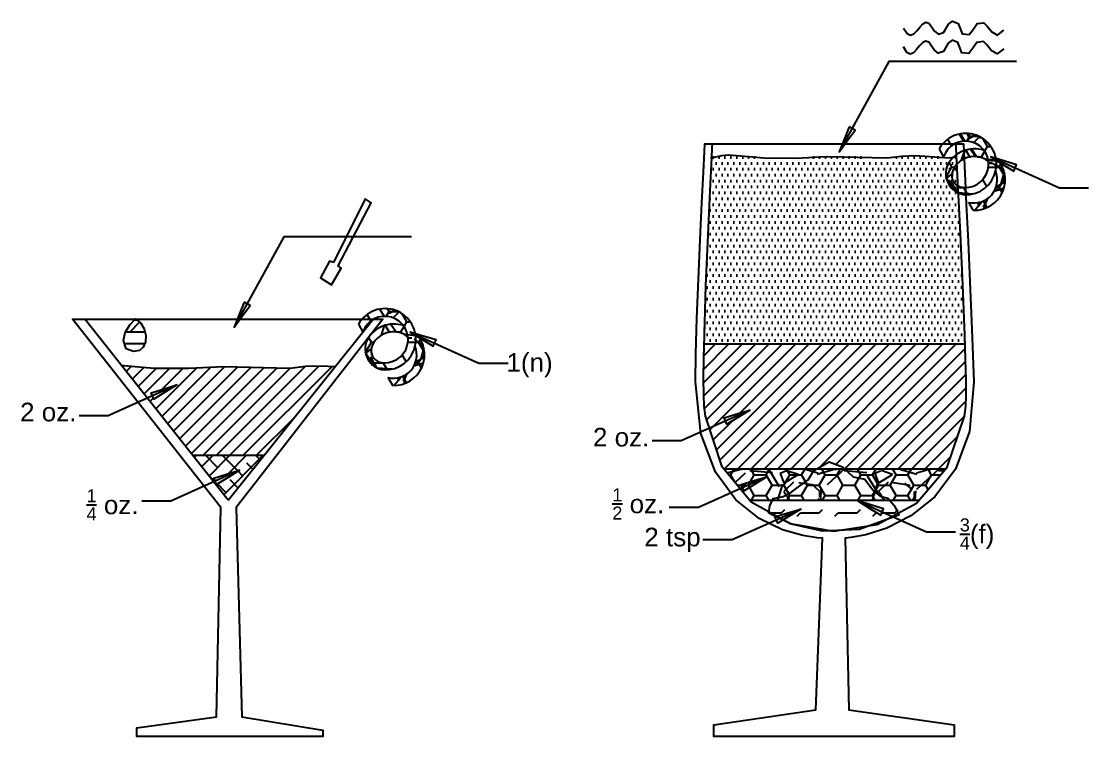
# Model space of a CAD drawing. Header units: metres. Extents: x -2.9 to 16.5, y 0 to 11.5.
# Drawn here: x 6.747 to 9.613, y 7.629 to 9.55 of the extents above; entities that cross this region are included whole.
import ezdxf

# ---------------------------------------------------------------- set-up
doc = ezdxf.new("R2010")
doc.units = ezdxf.units.M
for name, color, linetype in [('angostura', 23, 'Continuous'), ('benedictine', 34, 'Continuous'), ('bourbon - whiskey', 35, 'Continuous'), ('egg white', 244, 'Continuous'), ('lemon juice', 51, 'Continuous')]:
    doc.layers.add(name, color=color, linetype=linetype)
doc.layers.add('soda', color=4, linetype='Continuous', lineweight=40)
doc.styles.get("Standard").update_dxf_attribs({"font": 'arial.ttf'})

# ---------------------------------------------------------------- blocks, each defined once
blk = doc.blocks.new('A$C3C0D392B')
blk.add_lwpolyline([(0, 0), (-0.18425, -0.0829), (-0.26258, -0.0829)])
blk.add_lwpolyline([(-0.06532, -0.02941), (-0.06912, -0.02084), (-0.03455, -0.01042), (0, 0), (-0.0307, -0.01893), (-0.06147, -0.03788), (-0.06532, -0.02941)], close=True)
blk = doc.blocks.new('A$C7EF233EF')
for points in [[(0.26617, 0.17318), (0.25609, 0.17746), (0.23156, 0.13265), (0.26064, 0.11371), (0.28679, 0.15847), (0.27865, 0.16498), (0.368, 0.33414), (0.35152, 0.34446), (0.26617, 0.17318)], [(0.02632, 0.06722), (0.01313, 0.03364), (0, 0), (0.02132, 0.02912), (0.0426, 0.05826), (0.03446, 0.06276), (0.02632, 0.06722)], [(0.02632, 0.06722), (0.01313, 0.03364), (0, 0), (0.02132, 0.02912), (0.0426, 0.05826), (0.03446, 0.06276), (0.02632, 0.06722)]]:
    blk.add_lwpolyline(points, close=True)
blk.add_lwpolyline([(0.47635, 0.24257), (0.13309, 0.24257), (0, 0)])
blk = doc.blocks.new('A$C58052D40')
for points in [[(0.18923, 0.79742), (0.199, 0.78245), (0.20806, 0.77823), (0.21658, 0.78174), (0.22477, 0.78999), (0.23274, 0.80003), (0.24072, 0.80877), (0.24886, 0.81332), (0.25737, 0.81061), (0.26345, 0.80209), (0.27202, 0.78918), (0.28315, 0.78077), (0.29693, 0.78549), (0.30251, 0.79499), (0.31, 0.80774), (0.32069, 0.81538), (0.33577, 0.80963), (0.34093, 0.79607), (0.34662, 0.78159), (0.36518, 0.77985), (0.37613, 0.79385), (0.38688, 0.80931), (0.40488, 0.81175), (0.41368, 0.80263), (0.42622, 0.78685), (0.44156, 0.77854), (0.45887, 0.792)], [(0.45838, 0.74121), (0.44108, 0.72782), (0.42572, 0.73606), (0.41313, 0.75191), (0.40434, 0.76102), (0.38633, 0.75857), (0.37565, 0.74311), (0.36469, 0.72911), (0.34613, 0.7308), (0.34038, 0.74528), (0.33523, 0.75891), (0.32015, 0.76466), (0.30945, 0.757), (0.30197, 0.74425), (0.29644, 0.73477), (0.28266, 0.73004), (0.27154, 0.73845), (0.26291, 0.75131), (0.25683, 0.75982), (0.24831, 0.76254), (0.24023, 0.75803), (0.23226, 0.74925), (0.22423, 0.73927), (0.21609, 0.73102), (0.20751, 0.72749), (0.19845, 0.73173), (0.18874, 0.7467)], [(0.493, 0.70731), (0.14973, 0.70731), (0.0167, 0.46474)]]:
    blk.add_lwpolyline(points)
blk.add_lwpolyline([(0.04297, 0.53202), (0.02983, 0.49838), (0.0167, 0.46474), (0.03797, 0.49393), (0.0593, 0.52306), (0.05116, 0.52757), (0.04297, 0.53202)], close=True)
blk = doc.blocks.new('A$C35490600')
blk.add_lwpolyline([(-0.21517, 0.52774), (-0.21186, 0.54754), (-0.20361, 0.56714), (-0.17665, 0.57244), (-0.15354, 0.58524), (-0.13195, 0.60154), (-0.10927, 0.61704), (-0.09381, 0.64244), (-0.05322, 0.66604), (-0.01703, 0.65224), (0.01139, 0.62524), (0.04314, 0.61904), (0.05523, 0.60214), (0.0683, 0.58604), (0.08421, 0.57394), (0.10482, 0.56854), (0.12272, 0.54714), (0.13417, 0.52244), (0.02735, 0.48404), (-0.07075, 0.47984), (-0.1537, 0.49834), (-0.21517, 0.52774)])

msp = doc.modelspace()

# ---------------------------------------------------------------- hatches: boundary and pattern name
at = {"layer": 'angostura'}
h = msp.add_hatch(dxfattribs=at)
h.set_pattern_fill('DOLMIT', color=256, scale=0.005, style=0)
h.set_pattern_definition([(0, (-1.628907, 2.334325), (0, 0.03175), []), (45, (-1.62891, 2.334325), (-0.06349996, 0.06349996), [0.0449013, -0.0898025])])
h.paths.add_polyline_path([(7.0766, 8.724), (7.0674, 8.7395), (7.0583, 8.7468), (7.0495, 8.7468), (7.0379, 8.7344), (7.0258, 8.7144), (7.0213, 8.6925), (7.0287, 8.6702), (7.0485, 8.6631), (7.0638, 8.6655), (7.0742, 8.6751), (7.0799, 8.6895), (7.0808, 8.7065)])
h.paths.add_polyline_path([(7.0533, 8.7508), (7.0495, 8.7468), (7.0583, 8.7468)])
at = {"layer": 'benedictine'}
h = msp.add_hatch(dxfattribs=at)
h.set_pattern_fill('ANSI38', color=256, scale=0.01, style=0)
h.paths.add_polyline_path([(7.2634, 8.3128), (7.2673, 8.3146), (7.2635, 8.3232), (7.2981, 8.3336), (7.3327, 8.344), (7.302, 8.3251), (7.2712, 8.3061), (7.2673, 8.3146), (7.2634, 8.3128), (7.3021, 8.264), (7.3977, 8.3834), (7.2075, 8.3834)])
at = {"layer": 'bourbon - whiskey'}
h = msp.add_hatch(dxfattribs=at)
h.set_pattern_fill('ANSI31', color=256, scale=0.008, style=0)
h.paths.add_polyline_path([(9.2797, 8.4893), (9.2832, 8.5163), (9.2843, 8.5431), (9.2842, 8.5859), (9.283, 8.6416), (9.2816, 8.6833), (8.5798, 8.6833), (8.579, 8.6449), (8.5783, 8.5906), (8.5786, 8.5468), (8.58, 8.516), (8.5831, 8.4893), (8.5938, 8.4565), (8.638, 8.4764), (8.6342, 8.485), (8.6688, 8.4954), (8.7033, 8.5058), (8.6726, 8.4869), (8.6419, 8.4679), (8.638, 8.4764), (8.5938, 8.4565), (8.627, 8.3558), (8.6336, 8.3479), (8.8832, 8.3479), (8.9162, 8.367), (8.9523, 8.3532), (8.958, 8.3479), (9.2294, 8.3479), (9.2332, 8.3523)])
h = msp.add_hatch(dxfattribs=at)
h.set_pattern_fill('ANSI31', color=256, scale=0.008, style=0)
h.paths.add_polyline_path([(7.1971, 8.6186), (7.1035, 8.6187), (7.0223, 8.6253), (7.0154, 8.6261), (7.0854, 8.5377), (7.0993, 8.5439), (7.0955, 8.5525), (7.1301, 8.5629), (7.1646, 8.5733), (7.1339, 8.5544), (7.1032, 8.5355), (7.0993, 8.5439), (7.0854, 8.5377), (7.2075, 8.3834), (7.3977, 8.3834), (7.5894, 8.6228), (7.5522, 8.625), (7.5103, 8.6234), (7.4681, 8.6187), (7.29, 8.6226)])
at = {"layer": 'egg white'}
h = msp.add_hatch(dxfattribs=at)
h.set_pattern_fill('FLEX', color=256, scale=0.008, style=0)
h.paths.add_polyline_path([(8.764, 8.264), (8.7575, 8.2485), (8.7549, 8.2327), (8.806, 8.2039), (8.8132, 8.2005), (8.9196, 8.1817), (8.946, 8.1829), (9.0242, 8.1949), (9.0698, 8.2113), (9.0859, 8.22), (9.0588, 8.2322), (9.0549, 8.2238), (9.0242, 8.2427), (8.9935, 8.2616), (9.028, 8.2512), (9.0626, 8.2408), (9.0588, 8.2322), (9.0859, 8.22), (9.1013, 8.2284), (9.0921, 8.2481), (9.0788, 8.264)])
h.paths.add_polyline_path([(9.0921, 8.2481), (9.1013, 8.2284), (9.1512, 8.2554), (9.1585, 8.264), (9.0788, 8.264)])
h.paths.add_polyline_path([(8.7035, 8.264), (8.7073, 8.2595), (8.7549, 8.2327), (8.7575, 8.2485), (8.764, 8.264)])
at = {"layer": 'lemon juice'}
h = msp.add_hatch(dxfattribs=at)
h.set_pattern_fill('HONEY', color=256, scale=0.01, style=0)
h.set_pattern_definition([(0, (4.817229, -1.86731), (0.047625, 0.0274963), [0.03175, -0.0635]), (120, (4.817229, -1.86731), (-0.047624994, 0.02749631), [0.03175, -0.0635]), (60, (4.817229, -1.86731), (6e-09, 0.05499261), [-0.0635, 0.03175])])
h.paths.add_polyline_path([(9.2217, 9.2211), (9.2511, 9.2211), (9.2534, 9.2211, -1.440995), (9.2686, 9.1054, -0.408592), (9.2468, 9.1444, -0.51898), (9.3444, 9.1734, 0.131666), (9.3325, 9.2033, 0.30241), (9.2445, 9.179), (9.2392, 9.1722, 0.024062), (9.235, 9.1655, 0.512754), (9.2804, 9.0843, 1.582324)])
h.paths.add_polyline_path([(9.249, 9.2186), (9.2511, 9.2211), (9.2217, 9.2211, 0.052304), (9.2118, 9.2071), (9.2233, 9.1865), (9.224, 9.1874, -0.164857)])
h.paths.add_polyline_path([(9.364, 9.1843, -0.113106), (9.3637, 9.1475, -0.604766), (9.2918, 9.0639), (9.3036, 9.0428, 0.688562)])
h = msp.add_hatch(dxfattribs=at)
h.set_pattern_fill('GRAVEL', color=256, scale=0.01, style=0)
h.set_pattern_definition([(228.0128, (5.000109, -1.61331), (-2.032001727, -2.28600281), [0.034172, -3.38305]), (184.9697, (4.977249, -1.63871), (3.048004931, 0.253998208), [0.0586405, -5.8054]), (132.5104, (4.918829, -1.64379), (2.539998152, -2.79400273), [0.041348, -4.09347]), (267.2737, (4.819769, -1.70729), (0.253998897, 5.079998365), [0.0534005, -5.28664]), (292.8337, (4.817229, -1.76063), (-1.270003606, 3.048001733), [0.0523634, -5.18398]), (357.2737, (4.837549, -1.80889), (-5.079998365, 0.253998897), [0.0534005, -5.28664]), (37.6942, (4.8908885, -1.81143), (-3.302002086, -2.539997736), [0.0706194, -6.99131]), (72.2553, (4.9467685, -1.76825), (1.7780035565, 5.5880016206), [0.066672, -6.60053]), (121.4296, (4.967089, -1.70475), (-2.032000524, 3.301996116), [0.0535813, -5.30455]), (175.2364, (4.939149, -1.65903), (2.793997805, -0.253997616), [0.0611713, -2.99739]), (222.3974, (4.8781885, -1.65395), (-3.048000092, -2.793996365), [0.0791078, -7.83168]), (138.8141, (5.071229, -1.70983), (-1.777998867, 1.523997656), [0.0270005, -2.67306]), (171.4692, (5.050909, -1.69205), (3.30199496, -0.50800128), [0.0513682, -5.08546]), (225, (5.0001, -1.68443), (-1e-16, -0.2539998), [0.035921, -0.323289]), (203.1986, (4.98233, -1.65395), (1.27000428, 0.50800223), [0.019344, -1.91506]), (291.8014, (4.96455, -1.66157), (-0.25400018, 0.7620005), [0.0273566, -1.34048]), (30.9638, (4.97471, -1.68697), (0.7619992, 0.5080004), [0.044432, -1.43663]), (161.5651, (5.01281, -1.66411), (0.50800023, -0.2539996), [0.0321287, -0.77109]), (16.3895, (4.817229, -1.66157), (2.540001401, 0.761998415), [0.0450088, -4.45588]), (70.3462, (4.860409, -1.64887), (-1.01599717, -2.79399605), [0.03776, -3.73822]), (293.1986, (5.01281, -1.61331), (-0.50800223, 1.27000428), [0.038688, -1.89572]), (343.6105, (5.028049, -1.64887), (-2.540001401, 0.761998415), [0.0450088, -4.45588]), (339.444, (4.81723, -1.81905), (-1.27000158, 0.50799938), [0.0434035, -2.12677]), (294.7751, (4.857869, -1.83429), (-1.26999704, 2.793998703), [0.036367, -3.60036]), (66.8014, (5.01535, -1.86731), (0.50800223, 1.27000428), [0.038688, -1.89572]), (17.354, (5.030589, -1.83175), (-3.302000178, -1.015998468), [0.0425783, -4.21524]), (69.444, (4.89089, -1.86731), (-0.50799938, -1.27000158), [0.021702, -2.14848]), (101.3099, (5.00011, -1.86731), (-0.25399875, 1.01599675), [0.0129515, -1.2822]), (165.9638, (4.99757, -1.85461), (0.76200054, -0.25399956), [0.0523634, -0.994905]), (186.009, (4.946769, -1.84191), (2.539996254, 0.253999407), [0.0485267, -4.80414]), (303.6901, (4.97471, -1.70983), (-0.2540001, 0.5079995), [0.0366324, -0.879178]), (353.1572, (4.995029, -1.74031), (4.318001786, -0.508002275), [0.0639557, -6.3316]), (60.9454, (5.058529, -1.74793), (-1.015997637, -1.77799576), [0.026151, -2.58894]), (90, (5.07123, -1.72507), (-0.254, 0.254), [0.01524, -0.23876]), (120.2564, (4.941689, -1.83429), (1.015997847, -1.777999103), [0.0352867, -3.49339]), (48.0128, (4.923909, -1.80381), (2.032001727, 2.28600281), [0.0683443, -3.34888]), (0, (4.96963, -1.753), (0.254, 0.254), [0.06604, -0.18796]), (325.3048, (5.035669, -1.75301), (-2.5399956, 1.77800017), [0.040161, -3.97593]), (254.0546, (5.06869, -1.77587), (-0.25400065, -1.01600242), [0.036983, -1.81217]), (207.646, (5.058529, -1.81143), (-4.825998305, -2.540001597), [0.0602145, -5.96125]), (175.4261, (5.005189, -1.83937), (-3.3020007605, 0.253998771), [0.063703, -6.30658]), (175.4261, (5.005189, -1.83937), (-3.3020007605, 0.253998771), [0.063703, -6.30658])])
h.paths.add_polyline_path([(9.2217, 9.2211), (9.2511, 9.2211), (9.2534, 9.2211, -1.440995), (9.2686, 9.1054, -0.408592), (9.2468, 9.1444, -0.51898), (9.3444, 9.1734, 0.131666), (9.3325, 9.2033, 0.30241), (9.2445, 9.179), (9.2392, 9.1722, 0.024062), (9.235, 9.1655, 0.512754), (9.2804, 9.0843, 1.582324)])
h.paths.add_polyline_path([(9.249, 9.2186), (9.2511, 9.2211), (9.2217, 9.2211, 0.052304), (9.2118, 9.2071), (9.2233, 9.1865), (9.224, 9.1874, -0.164857)])
h.paths.add_polyline_path([(9.364, 9.1843, -0.113106), (9.3637, 9.1475, -0.604766), (9.2918, 9.0639), (9.3036, 9.0428, 0.688562)])
h = msp.add_hatch(dxfattribs=at)
h.set_pattern_fill('GRAVEL', color=256, scale=0.01, style=0)
h.set_pattern_definition([(228.0128, (3.440695, -2.084), (-2.032001727, -2.28600281), [0.034172, -3.38305]), (184.9697, (3.417835, -2.1094), (3.048004931, 0.253998208), [0.0586405, -5.8054]), (132.5104, (3.359415, -2.11448), (2.539998152, -2.79400273), [0.041348, -4.09347]), (267.2737, (3.260355, -2.17798), (0.253998897, 5.079998365), [0.0534005, -5.28664]), (292.8337, (3.257815, -2.23132), (-1.270003606, 3.048001733), [0.0523634, -5.18398]), (357.2737, (3.278135, -2.27958), (-5.079998365, 0.253998897), [0.0534005, -5.28664]), (37.6942, (3.331475, -2.28212), (-3.302002086, -2.539997736), [0.0706194, -6.99131]), (72.2553, (3.387355, -2.23894), (1.7780035565, 5.5880016206), [0.066672, -6.60053]), (121.4296, (3.407675, -2.17544), (-2.032000524, 3.301996116), [0.0535813, -5.30455]), (175.2364, (3.379735, -2.12972), (2.793997805, -0.253997616), [0.0611713, -2.99739]), (222.3974, (3.3187746, -2.12464), (-3.048000092, -2.793996365), [0.0791078, -7.83168]), (138.8141, (3.511815, -2.18052), (-1.777998867, 1.523997656), [0.0270005, -2.67306]), (171.4692, (3.491495, -2.16274), (3.30199496, -0.50800128), [0.0513682, -5.08546]), (225, (3.4407, -2.15512), (-1e-16, -0.2539998), [0.035921, -0.323289]), (203.1986, (3.422915, -2.12464), (1.27000428, 0.50800223), [0.019344, -1.91506]), (291.8014, (3.405135, -2.13226), (-0.25400018, 0.7620005), [0.0273566, -1.34048]), (30.9638, (3.415295, -2.15766), (0.7619992, 0.5080004), [0.044432, -1.43663]), (161.5651, (3.453395, -2.1348), (0.50800023, -0.2539996), [0.0321287, -0.77109]), (16.3895, (3.257815, -2.13226), (2.540001401, 0.761998415), [0.0450088, -4.45588]), (70.3462, (3.300995, -2.11956), (-1.01599717, -2.79399605), [0.03776, -3.73822]), (293.1986, (3.453395, -2.084), (-0.50800223, 1.27000428), [0.038688, -1.89572]), (343.6105, (3.468635, -2.11956), (-2.540001401, 0.761998415), [0.0450088, -4.45588]), (339.444, (3.257815, -2.28974), (-1.27000158, 0.50799938), [0.0434035, -2.12677]), (294.7751, (3.298455, -2.30498), (-1.26999704, 2.793998703), [0.036367, -3.60036]), (66.8014, (3.455935, -2.338), (0.50800223, 1.27000428), [0.038688, -1.89572]), (17.354, (3.471175, -2.30244), (-3.302000178, -1.015998468), [0.0425783, -4.21524]), (69.444, (3.331475, -2.338), (-0.50799938, -1.27000158), [0.021702, -2.14848]), (101.3099, (3.440695, -2.338), (-0.25399875, 1.01599675), [0.0129515, -1.2822]), (165.9638, (3.438155, -2.3253), (0.76200054, -0.25399956), [0.0523634, -0.994905]), (186.009, (3.387355, -2.3126), (2.539996254, 0.253999407), [0.0485267, -4.80414]), (303.6901, (3.415295, -2.18052), (-0.2540001, 0.5079995), [0.0366324, -0.879178]), (353.1572, (3.435615, -2.211), (4.318001786, -0.508002275), [0.0639557, -6.3316]), (60.9454, (3.499115, -2.21862), (-1.015997637, -1.77799576), [0.026151, -2.58894]), (90, (3.51181, -2.19576), (-0.254, 0.254), [0.01524, -0.23876]), (120.2564, (3.382275, -2.30498), (1.015997847, -1.777999103), [0.0352867, -3.49339]), (48.0128, (3.364495, -2.2745), (2.032001727, 2.28600281), [0.0683443, -3.34888]), (0, (3.41021, -2.2237), (0.254, 0.254), [0.06604, -0.18796]), (325.3048, (3.476255, -2.2237), (-2.5399956, 1.77800017), [0.040161, -3.97593]), (254.0546, (3.509275, -2.24656), (-0.25400065, -1.01600242), [0.036983, -1.81217]), (207.646, (3.499115, -2.28212), (-4.825998305, -2.540001597), [0.0602145, -5.96125]), (175.4261, (3.445775, -2.31006), (-3.3020007605, 0.253998771), [0.063703, -6.30658]), (175.4261, (3.445775, -2.31006), (-3.3020007605, 0.253998771), [0.063703, -6.30658])])
h.paths.add_polyline_path([(7.6623, 8.7504), (7.6917, 8.7504), (7.694, 8.7504, -1.440995), (7.7092, 8.6347, -0.408592), (7.6874, 8.6737, -0.51898), (7.785, 8.7027, 0.131666), (7.7731, 8.7327, 0.30241), (7.6851, 8.7083), (7.6798, 8.7016, 0.024062), (7.6756, 8.6949, 0.512754), (7.7209, 8.6136, 1.582324)])
h.paths.add_polyline_path([(7.6896, 8.7479), (7.6917, 8.7504), (7.6623, 8.7504, 0.052304), (7.6524, 8.7364), (7.6639, 8.7158), (7.6646, 8.7167, -0.164857)])
h.paths.add_polyline_path([(7.8046, 8.7136, -0.113106), (7.8043, 8.6768, -0.604766), (7.7324, 8.5932), (7.7442, 8.5721, 0.688562)])
h = msp.add_hatch(dxfattribs=at)
h.set_pattern_fill('HONEY', color=256, scale=0.01, style=0)
h.set_pattern_definition([(0, (3.257815, -2.338), (0.047625, 0.0274963), [0.03175, -0.0635]), (120, (3.257815, -2.338), (-0.047624994, 0.02749631), [0.03175, -0.0635]), (60, (3.257815, -2.338), (6e-09, 0.05499261), [-0.0635, 0.03175])])
h.paths.add_polyline_path([(7.6623, 8.7504), (7.6917, 8.7504), (7.694, 8.7504, -1.440995), (7.7092, 8.6347, -0.408592), (7.6874, 8.6737, -0.51898), (7.785, 8.7027, 0.131666), (7.7731, 8.7327, 0.30241), (7.6851, 8.7083), (7.6798, 8.7016, 0.024062), (7.6756, 8.6949, 0.512754), (7.7209, 8.6136, 1.582324)])
h.paths.add_polyline_path([(7.6896, 8.7479), (7.6917, 8.7504), (7.6623, 8.7504, 0.052304), (7.6524, 8.7364), (7.6639, 8.7158), (7.6646, 8.7167, -0.164857)])
h.paths.add_polyline_path([(7.8046, 8.7136, -0.113106), (7.8043, 8.6768, -0.604766), (7.7324, 8.5932), (7.7442, 8.5721, 0.688562)])
h = msp.add_hatch(dxfattribs=at)
h.set_pattern_fill('GRAVEL', color=256, scale=0.01, style=0)
h.set_pattern_definition([(228.0128, (3.440695, -2.084), (-2.032001727, -2.28600281), [0.034172, -3.38305]), (184.9697, (3.417835, -2.1094), (3.048004931, 0.253998208), [0.0586405, -5.8054]), (132.5104, (3.359415, -2.11448), (2.539998152, -2.79400273), [0.041348, -4.09347]), (267.2737, (3.260355, -2.17798), (0.253998897, 5.079998365), [0.0534005, -5.28664]), (292.8337, (3.257815, -2.23132), (-1.270003606, 3.048001733), [0.0523634, -5.18398]), (357.2737, (3.278135, -2.27958), (-5.079998365, 0.253998897), [0.0534005, -5.28664]), (37.6942, (3.331475, -2.28212), (-3.302002086, -2.539997736), [0.0706194, -6.99131]), (72.2553, (3.387355, -2.23894), (1.7780035565, 5.5880016206), [0.066672, -6.60053]), (121.4296, (3.407675, -2.17544), (-2.032000524, 3.301996116), [0.0535813, -5.30455]), (175.2364, (3.379735, -2.12972), (2.793997805, -0.253997616), [0.0611713, -2.99739]), (222.3974, (3.3187746, -2.12464), (-3.048000092, -2.793996365), [0.0791078, -7.83168]), (138.8141, (3.511815, -2.18052), (-1.777998867, 1.523997656), [0.0270005, -2.67306]), (171.4692, (3.491495, -2.16274), (3.30199496, -0.50800128), [0.0513682, -5.08546]), (225, (3.4407, -2.15512), (-1e-16, -0.2539998), [0.035921, -0.323289]), (203.1986, (3.422915, -2.12464), (1.27000428, 0.50800223), [0.019344, -1.91506]), (291.8014, (3.405135, -2.13226), (-0.25400018, 0.7620005), [0.0273566, -1.34048]), (30.9638, (3.415295, -2.15766), (0.7619992, 0.5080004), [0.044432, -1.43663]), (161.5651, (3.453395, -2.1348), (0.50800023, -0.2539996), [0.0321287, -0.77109]), (16.3895, (3.257815, -2.13226), (2.540001401, 0.761998415), [0.0450088, -4.45588]), (70.3462, (3.300995, -2.11956), (-1.01599717, -2.79399605), [0.03776, -3.73822]), (293.1986, (3.453395, -2.084), (-0.50800223, 1.27000428), [0.038688, -1.89572]), (343.6105, (3.468635, -2.11956), (-2.540001401, 0.761998415), [0.0450088, -4.45588]), (339.444, (3.257815, -2.28974), (-1.27000158, 0.50799938), [0.0434035, -2.12677]), (294.7751, (3.298455, -2.30498), (-1.26999704, 2.793998703), [0.036367, -3.60036]), (66.8014, (3.455935, -2.338), (0.50800223, 1.27000428), [0.038688, -1.89572]), (17.354, (3.471175, -2.30244), (-3.302000178, -1.015998468), [0.0425783, -4.21524]), (69.444, (3.331475, -2.338), (-0.50799938, -1.27000158), [0.021702, -2.14848]), (101.3099, (3.440695, -2.338), (-0.25399875, 1.01599675), [0.0129515, -1.2822]), (165.9638, (3.438155, -2.3253), (0.76200054, -0.25399956), [0.0523634, -0.994905]), (186.009, (3.387355, -2.3126), (2.539996254, 0.253999407), [0.0485267, -4.80414]), (303.6901, (3.415295, -2.18052), (-0.2540001, 0.5079995), [0.0366324, -0.879178]), (353.1572, (3.435615, -2.211), (4.318001786, -0.508002275), [0.0639557, -6.3316]), (60.9454, (3.499115, -2.21862), (-1.015997637, -1.77799576), [0.026151, -2.58894]), (90, (3.51181, -2.19576), (-0.254, 0.254), [0.01524, -0.23876]), (120.2564, (3.382275, -2.30498), (1.015997847, -1.777999103), [0.0352867, -3.49339]), (48.0128, (3.364495, -2.2745), (2.032001727, 2.28600281), [0.0683443, -3.34888]), (0, (3.41021, -2.2237), (0.254, 0.254), [0.06604, -0.18796]), (325.3048, (3.476255, -2.2237), (-2.5399956, 1.77800017), [0.040161, -3.97593]), (254.0546, (3.509275, -2.24656), (-0.25400065, -1.01600242), [0.036983, -1.81217]), (207.646, (3.499115, -2.28212), (-4.825998305, -2.540001597), [0.0602145, -5.96125]), (175.4261, (3.445775, -2.31006), (-3.3020007605, 0.253998771), [0.063703, -6.30658]), (175.4261, (3.445775, -2.31006), (-3.3020007605, 0.253998771), [0.063703, -6.30658])])
h.paths.add_polyline_path([(7.6623, 8.7504), (7.6917, 8.7504), (7.694, 8.7504, -1.440995), (7.7092, 8.6347, -0.408592), (7.6874, 8.6737, -0.51898), (7.785, 8.7027, 0.131666), (7.7731, 8.7327, 0.30241), (7.6851, 8.7083), (7.6798, 8.7016, 0.024062), (7.6756, 8.6949, 0.512754), (7.7209, 8.6136, 1.582324)])
h.paths.add_polyline_path([(7.6896, 8.7479), (7.6917, 8.7504), (7.6623, 8.7504, 0.052304), (7.6524, 8.7364), (7.6639, 8.7158), (7.6646, 8.7167, -0.164857)])
h.paths.add_polyline_path([(7.8046, 8.7136, -0.113106), (7.8043, 8.6768, -0.604766), (7.7324, 8.5932), (7.7442, 8.5721, 0.688562)])
h = msp.add_hatch(dxfattribs=at)
h.set_pattern_fill('HONEY', color=256, scale=0.01, style=0)
h.paths.add_polyline_path([(9.0788, 8.264), (9.0742, 8.2695), (9.0536, 8.2749), (9.0377, 8.287), (9.0246, 8.3031), (9.0125, 8.32), (8.9808, 8.3262), (8.958, 8.3479), (8.8832, 8.3479), (8.8756, 8.3434), (8.8601, 8.318), (8.8374, 8.3025), (8.8158, 8.2862), (8.7927, 8.2734), (8.7658, 8.2681), (8.764, 8.264)])
h.paths.add_polyline_path([(8.8374, 8.3025), (8.8601, 8.318), (8.8783, 8.3479), (8.6336, 8.3479), (8.7035, 8.264), (8.764, 8.264), (8.7658, 8.2681), (8.7927, 8.2734), (8.8158, 8.2862)])
h.paths.add_polyline_path([(8.958, 8.3479), (8.9808, 8.3262), (9.0125, 8.32), (9.0246, 8.3031), (9.0377, 8.287), (9.0536, 8.2749), (9.0742, 8.2695), (9.0788, 8.264), (9.1585, 8.264), (9.2294, 8.3479)])
h = msp.add_hatch(dxfattribs=at)
h.set_pattern_fill('GRAVEL', color=256, scale=0.01, style=0)
h.set_pattern_definition([(228.0128, (0.18288, 0.254), (-2.032001727, -2.28600281), [0.034172, -3.38305]), (184.9697, (0.16002, 0.2286), (3.048004931, 0.253998208), [0.0586405, -5.8054]), (132.5104, (0.1016, 0.22352), (2.539998152, -2.79400273), [0.0413482, -4.09347]), (267.2737, (0.00254, 0.16002), (0.253998897, 5.079998365), [0.0534005, -5.28664]), (292.8337, (0, 0.10668), (-1.270003606, 3.048001733), [0.0523634, -5.18398]), (357.2737, (0.02032, 0.05842), (-5.079998365, 0.253998897), [0.0534005, -5.28664]), (37.6942, (0.07366, 0.05588), (-3.302002086, -2.539997736), [0.0706194, -6.99131]), (72.2553, (0.12954, 0.09906), (1.7780035565, 5.5880016206), [0.066672, -6.60053]), (121.4296, (0.14986, 0.16256), (-2.032000524, 3.301996116), [0.0535813, -5.30455]), (175.2364, (0.12192, 0.20828), (2.793997805, -0.253997616), [0.0611713, -2.99739]), (222.3974, (0.06096, 0.21336), (-3.0480000917, -2.793996365), [0.0791078, -7.83168]), (138.8141, (0.254, 0.15748), (-1.777998867, 1.523997656), [0.0270005, -2.67306]), (171.4692, (0.23368, 0.17526), (3.30199496, -0.50800128), [0.0513682, -5.08546]), (225, (0.18288, 0.18288), (-1e-16, -0.2539998), [0.035921, -0.323289]), (203.1986, (0.1651, 0.21336), (1.27000428, 0.50800223), [0.019344, -1.91506]), (291.8014, (0.14732, 0.20574), (-0.25400018, 0.76200049), [0.0273566, -1.34048]), (30.9638, (0.15748, 0.18034), (0.7619992, 0.5080004), [0.044432, -1.43663]), (161.5651, (0.19558, 0.2032), (0.50800023, -0.2539996), [0.0321287, -0.77109]), (16.3895, (0, 0.20574), (2.540001401, 0.761998415), [0.0450088, -4.45588]), (70.3462, (0.04318, 0.21844), (-1.01599717, -2.79399605), [0.03776, -3.73822]), (293.1986, (0.19558, 0.254), (-0.50800223, 1.27000428), [0.038688, -1.89572]), (343.6105, (0.21082, 0.21844), (-2.540001401, 0.761998415), [0.0450088, -4.45588]), (339.444, (0, 0.04826), (-1.270001576, 0.507999384), [0.0434035, -2.12677]), (294.7751, (0.04064, 0.03302), (-1.26999704, 2.793998703), [0.036367, -3.60036]), (66.8014, (0.19812, 0), (0.50800223, 1.27000428), [0.038688, -1.89572]), (17.354, (0.21336, 0.03556), (-3.302000178, -1.015998468), [0.0425783, -4.21524]), (69.444, (0.07366, 0), (-0.507999384, -1.270001576), [0.021702, -2.14848]), (101.3099, (0.18288, 0), (-0.25399875, 1.01599675), [0.0129515, -1.2822]), (165.9638, (0.18034, 0.0127), (0.76200054, -0.25399956), [0.0523634, -0.994905]), (186.009, (0.12954, 0.0254), (2.539996254, 0.253999407), [0.0485267, -4.80414]), (303.6901, (0.15748, 0.15748), (-0.2540001, 0.5079995), [0.0366324, -0.879178]), (353.1572, (0.1778, 0.127), (4.318001786, -0.508002275), [0.0639557, -6.3316]), (60.9454, (0.2413, 0.11938), (-1.015997637, -1.77799576), [0.026151, -2.58894]), (90, (0.254, 0.14224), (-0.254, 0.254), [0.01524, -0.23876]), (120.2564, (0.12446, 0.03302), (1.015997847, -1.777999103), [0.0352867, -3.49339]), (48.0128, (0.10668, 0.0635), (2.032001727, 2.28600281), [0.0683443, -3.34888]), (0, (0.1524, 0.1143), (0.254, 0.254), [0.06604, -0.18796]), (325.3048, (0.21844, 0.1143), (-2.5399956, 1.77800017), [0.040161, -3.97593]), (254.0546, (0.25146, 0.09144), (-0.25400065, -1.01600242), [0.036983, -1.81217]), (207.646, (0.2413, 0.05588), (-4.825998305, -2.5400015975), [0.0602145, -5.96125]), (175.4261, (0.18796, 0.02794), (-3.3020007605, 0.253998771), [0.063703, -6.30658]), (175.4261, (0.18796, 0.02794), (-3.3020007605, 0.253998771), [0.063703, -6.30658])])
h.paths.add_polyline_path([(8.6336, 8.3479), (8.7035, 8.264), (8.764, 8.264), (8.7658, 8.2681), (8.7927, 8.2734), (8.8158, 8.2862), (8.8374, 8.3025), (8.8601, 8.318), (8.8783, 8.3479)])
h.paths.add_polyline_path([(9.0788, 8.264), (9.0742, 8.2695), (9.0536, 8.2749), (9.0377, 8.287), (9.0246, 8.3031), (9.0125, 8.32), (8.9808, 8.3262), (8.958, 8.3479), (8.8832, 8.3479), (8.8756, 8.3434), (8.8601, 8.318), (8.8374, 8.3025), (8.8158, 8.2862), (8.7927, 8.2734), (8.7658, 8.2681), (8.764, 8.264)])
h.paths.add_polyline_path([(8.958, 8.3479), (8.9808, 8.3262), (9.0125, 8.32), (9.0246, 8.3031), (9.0377, 8.287), (9.0536, 8.2749), (9.0742, 8.2695), (9.0788, 8.264), (9.1585, 8.264), (9.2294, 8.3479)])
at = {"layer": 'soda'}
h = msp.add_hatch(dxfattribs=at)
h.set_pattern_fill('DOTS', color=256, scale=0.01, style=0)
h.set_pattern_definition([(0, (8.144536, 4.676), (0.0079375, 0.015875), [0, -0.015875])])
h.paths.add_polyline_path([(9.2692, 8.9796), (9.2632, 9.1015), (9.2588, 9.1883), (9.2427, 9.1836), (9.2248, 9.1844), (9.1488, 9.1893), (9.1108, 9.1877), (9.0725, 9.183), (8.9111, 9.1869), (8.8267, 9.1829), (8.7417, 9.183), (8.6683, 9.1896), (8.6568, 9.1904), (8.6452, 9.1912), (8.6281, 9.1897), (8.6001, 9.1835), (8.5958, 9.0958), (8.5903, 8.9754), (8.5848, 8.84), (8.5804, 8.7071), (8.5798, 8.6833), (9.2816, 8.6833), (9.2809, 8.7071), (9.2755, 8.8418)])

# ---------------------------------------------------------------- linework, layer by layer
for p, q in [((9.2118, 9.2071), (9.2236, 9.186)), ((9.3036, 9.0428), (9.2918, 9.0639)), ((7.3021, 8.264), (6.917, 8.7504)), ((7.3021, 8.264), (7.6917, 8.7504)), ((7.6524, 8.7364), (7.6642, 8.7153)), ((8.5798, 8.6833), (9.2816, 8.6833)), ((7.7442, 8.5721), (7.7324, 8.5932)), ((7.3977, 8.3834), (7.2075, 8.3834)), ((8.6336, 8.3479), (9.2294, 8.3479)), ((8.7035, 8.264), (9.1585, 8.264))]:
    msp.add_line(p, q)
for points in [[(9.2571, 9.2211), (9.2773, 9.2211), (9.2783, 9.1999), (9.281, 9.1426), (9.2849, 9.0588), (9.2894, 8.9583), (9.2942, 8.8507), (9.2987, 8.7456), (9.3023, 8.6528), (9.3048, 8.5817), (9.2931, 8.4484), (9.2555, 8.3468), (9.2004, 8.2725), (9.1363, 8.2213), (9.0717, 8.1889), (9.0151, 8.1711), (8.9748, 8.1635), (8.9596, 8.162), (8.9694, 7.701), (9.2519, 7.6599), (9.2519, 7.6285), (8.6065, 7.6285), (8.6065, 7.6599), (8.8811, 7.701), (8.8988, 8.162), (8.8841, 8.1628), (8.8455, 8.1685), (8.7908, 8.1842), (8.7282, 8.2145), (8.6655, 8.2645), (8.6108, 8.3391), (8.5722, 8.4432), (8.5575, 8.5817), (8.5586, 8.6571), (8.5615, 8.7519), (8.5656, 8.8573), (8.5702, 8.9639), (8.5749, 9.0627), (8.579, 9.1447), (8.5818, 9.2005), (8.583, 9.2211), (8.602, 9.2211), (9.2571, 9.2211)], [(7.6917, 8.7504), (7.7179, 8.7504), (7.3237, 8.2444), (7.3394, 7.6815), (7.557, 7.6463), (7.557, 7.6285), (7.0569, 7.6285), (7.0569, 7.6521), (7.2706, 7.6815), (7.2824, 8.2444), (6.8844, 8.7504), (6.917, 8.7504), (7.6917, 8.7504)]]:
    msp.add_lwpolyline(points, close=True)
for points in [[(8.602, 9.2211), (8.6014, 9.2112), (8.6001, 9.1835), (8.5958, 9.0958), (8.5903, 8.9754), (8.5848, 8.84), (8.5804, 8.7071), (8.579, 8.6449), (8.5783, 8.5906), (8.5786, 8.5468), (8.58, 8.516), (8.5831, 8.4893), (8.627, 8.3558), (8.7073, 8.2595), (8.8117, 8.2008), (8.9285, 8.1802), (9.0457, 8.1982), (9.1512, 8.2554), (9.2332, 8.3523), (9.2797, 8.4893), (9.2832, 8.5163), (9.2843, 8.5431), (9.2842, 8.5859), (9.283, 8.6416), (9.2809, 8.7071), (9.2755, 8.8418), (9.2692, 8.9796), (9.2632, 9.1015), (9.2588, 9.1883), (9.2575, 9.2126), (9.2571, 9.2211)], [(8.5982, 9.183), (8.6001, 9.1835), (8.6281, 9.1897), (8.6452, 9.1912), (8.6568, 9.1904), (8.6683, 9.1896), (8.7417, 9.183), (8.8267, 9.1829), (8.9111, 9.1869), (9.0725, 9.183), (9.1108, 9.1877), (9.1488, 9.1893), (9.2248, 9.1844), (9.2427, 9.1836), (9.2588, 9.1883)], [(7.0287, 8.6702), (7.0213, 8.6925), (7.0258, 8.7144), (7.0379, 8.7344), (7.0533, 8.7508), (7.0674, 8.7395), (7.0766, 8.724), (7.0808, 8.7065), (7.0799, 8.6895), (7.0742, 8.6751), (7.0638, 8.6655), (7.0485, 8.6631), (7.0287, 8.6702)], [(7.0154, 8.6261), (7.0154, 8.6261), (7.0154, 8.6261), (7.0154, 8.6261), (7.0223, 8.6253), (7.1035, 8.6187), (7.1971, 8.6186), (7.29, 8.6226), (7.4681, 8.6187), (7.5103, 8.6234), (7.5522, 8.625), (7.5894, 8.6228), (7.5894, 8.6228), (7.5894, 8.6228), (7.5894, 8.6228)]]:
    msp.add_lwpolyline(points)
for centre, radius, start, end in [((9.2835, 9.1667), 0.0824, 267.7802, 150.5879), ((9.2826, 9.1661), 0.0623, 256.9975, 161.3706), ((9.3068, 9.1251), 0.0824, 71.7919, 150.5879), ((9.3058, 9.1245), 0.0623, 51.657, 161.3706), ((9.3068, 9.1251), 0.0824, 267.7802, 45.9795), ((9.2869, 9.1412), 0.0573, 154.8907, 263.4774), ((9.2776, 9.136), 0.0319, 164.735, 253.6331), ((9.3058, 9.1245), 0.0623, 256.9975, 21.6539), ((7.7241, 8.696), 0.0824, 267.7802, 150.5879), ((7.7232, 8.6954), 0.0623, 256.9975, 161.3706), ((7.7473, 8.6544), 0.0824, 71.7919, 150.5879), ((7.7464, 8.6539), 0.0623, 51.657, 161.3706), ((7.7274, 8.6705), 0.0573, 154.8907, 263.4774), ((7.7473, 8.6544), 0.0824, 267.7802, 45.9795), ((7.7181, 8.6654), 0.0319, 164.735, 253.6331), ((7.7464, 8.6539), 0.0623, 256.9975, 21.6539)]:
    msp.add_arc(centre, radius, start, end)
at = {"layer": 'lemon juice'}
for p, q in [((9.2785, 9.2283), (9.2668, 9.2473)), ((9.2871, 9.249), (9.2928, 9.2347)), ((9.2926, 9.235), (9.3092, 9.2449)), ((9.3181, 9.2376), (9.3048, 9.2243)), ((9.3278, 9.2361), (9.3201, 9.2373)), ((9.2722, 9.177), (9.2806, 9.2032)), ((9.2963, 9.2068), (9.3097, 9.1867)), ((9.3362, 9.1789), (9.3437, 9.178)), ((9.3437, 9.178), (9.3655, 9.1754)), ((9.3655, 9.1754), (9.3727, 9.1745)), ((9.3448, 9.169), (9.3537, 9.169)), ((9.355, 9.1681), (9.3657, 9.1608)), ((9.3657, 9.1608), (9.3863, 9.1465)), ((9.3865, 9.1456), (9.3765, 9.1106)), ((9.2312, 9.1279), (9.2458, 9.1392)), ((9.257, 9.0923), (9.2418, 9.1184)), ((9.2419, 9.1182), (9.2478, 9.1247)), ((9.2944, 9.085), (9.2682, 9.0871)), ((9.2944, 9.085), (9.2682, 9.0871)), ((9.36, 9.0938), (9.3858, 9.1019)), ((9.3741, 9.1092), (9.3647, 9.1042)), ((9.318, 9.0552), (9.3164, 9.0632)), ((9.3334, 9.0547), (9.3414, 9.0734)), ((9.3184, 9.055), (9.3073, 9.0427)), ((9.3304, 9.0555), (9.3339, 9.0473))]:
    msp.add_line(p, q, dxfattribs=at)

# ---------------------------------------------------------------- block references
for name, p in [('A$C58052D40', (8.927, 8.7347)), ('A$C7EF233EF', (7.3188, 8.7287)), ('A$C3C0D392B', (7.1646, 8.5733)), ('A$C3C0D392B', (8.7033, 8.5058)), ('A$C3C0D392B', (7.3327, 8.344)), ('A$C35490600', (8.9694, 7.701)), ('A$C3C0D392B', (8.7494, 8.3268)), ('A$C3C0D392B', (8.8401, 8.2398))]:
    msp.add_blockref(name, p)
at = {"xscale": -1}
for p in [(9.3509, 9.1857), (7.7915, 8.715), (8.9935, 8.2616)]:
    msp.add_blockref('A$C3C0D392B', p, dxfattribs=at)

# ---------------------------------------------------------------- texts
at = {"char_height": 0.05, "width": 0.298021, "attachment_point": 5}
for s, insert in [('1(n)', (8.1118, 8.6262)), ('2 oz.', (6.8191, 8.5002)), ('2 oz.', (8.3578, 8.4327)), ('\\A1;{\\H0.7x;\\S1/4;} oz.', (6.9918, 8.2512)), ('\\A1;{\\H0.7x;\\S1/2;} oz.', (8.4039, 8.2537)), ('\\A1;{\\H0.7x;\\S3/4;}(f)', (9.3138, 8.1728)), ('2 tsp', (8.4957, 8.1572))]:
    msp.add_mtext(s, dxfattribs=dict(at, insert=insert))

doc.saveas('drawing.dxf')
